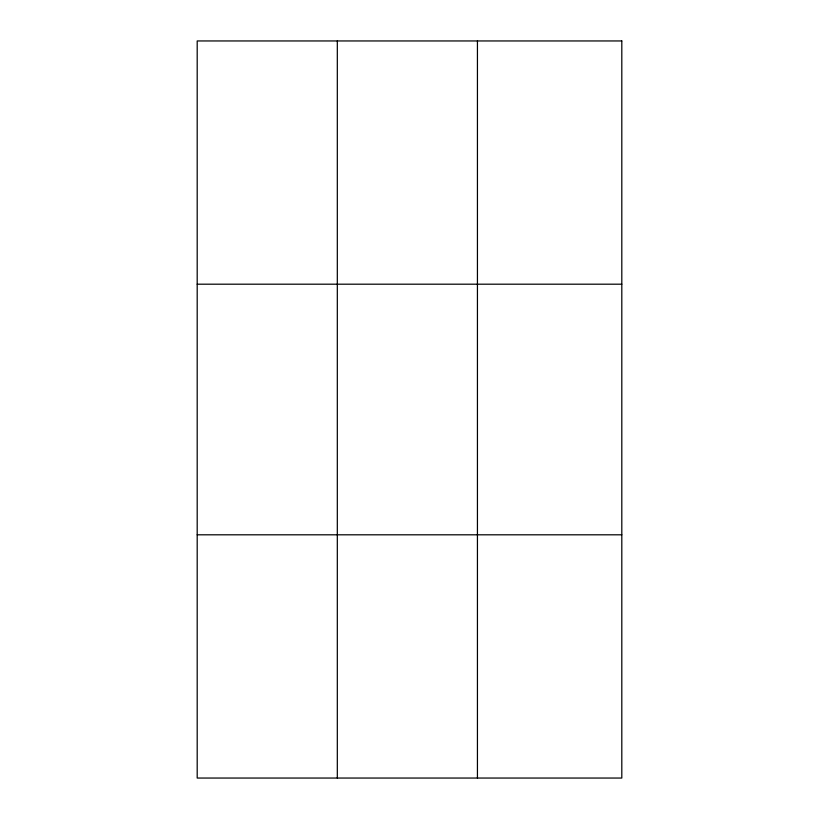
<?xml version="1.0" encoding="UTF-8"?>
<svg xmlns="http://www.w3.org/2000/svg" width="819" height="819" viewBox="0 0 819 819"><rect width="100%" height="100%" fill="white"/><g stroke="black" fill="none" stroke-linecap="round" stroke-linejoin="round"><path stroke-width="1.23" d="M337.315 40.95L337.315 778.05M477.436 40.95L477.436 778.05M197.195 284.193L621.805 284.193M197.195 534.807L621.805 534.807M621.805 40.95L621.805 778.05L197.195 778.05L197.195 40.95L621.805 40.95"/></g></svg>
